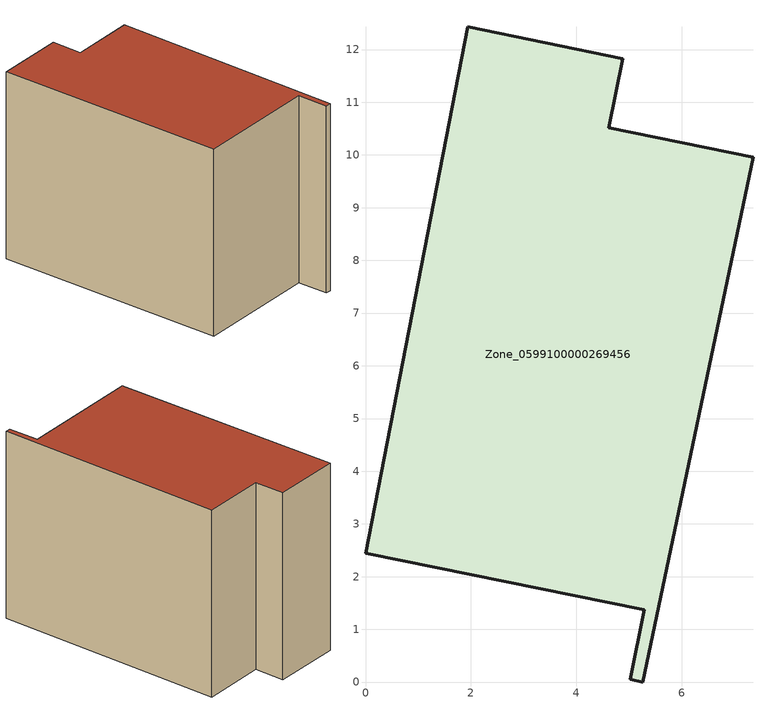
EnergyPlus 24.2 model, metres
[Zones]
Zone_0599100000269456
 floor ground (C_G): 5.29,1.37 0,2.44 1.94,12.43 4.88,11.83 4.61,10.52 7.35,9.96 5.26,0 5.02,0.05 z0
 wall outside (C_F): 4.88,11.83 1.94,12.43 0,2.44 5.29,1.37 5.02,0.05 5.26,0 7.35,9.96 4.61,10.52 4.88,11.83 z0:8.33
 roof outside (C_R): 5.26,0 7.35,9.96 4.61,10.52 4.88,11.83 1.94,12.43 0,2.44 5.29,1.37 5.02,0.05 z8.33
[BUILDING]
Pand.0599100000269456: North Axis=0; Terrain=City; Loads Convergence Tolerance Value=0.04; Temperature Convergence Tolerance Value=0.4; Solar Distribution=FullExterior; Maximum Number of Warmup Days=25; Minimum Number of Warmup Days=1
[Site:Location]
Rotterdam.The.Hague.AP_ZH_NLD Design_Conditions: Latitude=51.96; Longitude=4.45; Time Zone=1; Elevation=-4.5
[SITE:GROUNDTEMPERATURE:BUILDINGSURFACE]
18, 18, 18, 18, 18, 18, 18, 18, 18, 18, 18, 18
[MATERIAL] Thermal Absorptance=0.9; Solar Absorptance=0.7; Visible Absorptance=0.7
Name | Roughness | Thickness | Conductivity | Density | Specific Heat
G.TI.1975-1991 | MediumSmooth | 0.15 | 0.288461 | 540 | 1210
F.TI.1975-1991 | Rough | 0.3 | 0.230769 | 1920 | 840
R.TI.1975-1991 | MediumRough | 0.2 | 0.153846 | 1500 | 1000
[CONSTRUCTION]
C_G: G.TI.1975-1991
C_F: F.TI.1975-1991
C_R: R.TI.1975-1991
[ZONE]
Zone_0599100000269456: Type=1; Multiplier=1; Ceiling Height=Autocalculate; Volume=Autocalculate; Floor Area=autocalculate; Part of Total Floor Area=Yes
[ZONEINFILTRATION:DESIGNFLOWRATE]
Infil_Zone_0599100000269456: Zone or ZoneList or Space or SpaceList=Zone_0599100000269456; Schedule=AlwaysOn; Design Flow Rate Calculation Method=Flow/Area; Flow Rate per Floor Area=0.003; Constant Term Coefficient=1; Temperature Term Coefficient=0; Velocity Term Coefficient=0; Velocity Squared Term Coefficient=0
[HVACTEMPLATE:ZONE:IDEALLOADSAIRSYSTEM]
Zone_0599100000269456: Maximum Heating Supply Air Temperature=50; Minimum Cooling Supply Air Temperature=13; Maximum Heating Supply Air Humidity Ratio=0.0156; Minimum Cooling Supply Air Humidity Ratio=0.0077; Heating Limit=NoLimit; Cooling Limit=NoLimit; Dehumidification Control Type=ConstantSensibleHeatRatio; Cooling Sensible Heat Ratio=0.7; Dehumidification Setpoint=60; Humidification Control Type=None; Humidification Setpoint=30; Outdoor Air Method=None; Outdoor Air Flow Rate per Person=0.00944; Outdoor Air Flow Rate per Zone Floor Area=0; Outdoor Air Flow Rate per Zone=0; Demand Controlled Ventilation Type=None; Outdoor Air Economizer Type=NoEconomizer; Heat Recovery Type=None; Sensible Heat Recovery Effectiveness=0.7; Latent Heat Recovery Effectiveness=0.65
[ZONECONTROL:THERMOSTAT]
ThermostatControl_Zone_0599100000269456: Zone or ZoneList=Zone_0599100000269456; Control Type Schedule=DualSetpointControlType; Control 1=Thermostat_Zone_0599100000269456; Temperature Difference Between Cutout And Setpoint=0
[THERMOSTATSETPOINT:DUALSETPOINT]
Thermostat_Zone_0599100000269456: Heating Setpoint Temperature Schedule=HeatingSetpoint_Zone_0599100000269456; Cooling Setpoint Temperature Schedule=CoolingSetpoint_Zone_0599100000269456
[SCHEDULE:COMPACT]
HeatingSetpoint_Zone_0599100000269456: Through: 12/31, For: AllDays, Until: 24:00, 21
CoolingSetpoint_Zone_0599100000269456: Through: 12/31, For: AllDays, Until: 24:00, 24
DualSetpointControlType: Through: 12/31, For: AllDays, Until: 24:00, 4
AlwaysOn: Through: 12/31, For: AllDays, Until: 24:00, 1
